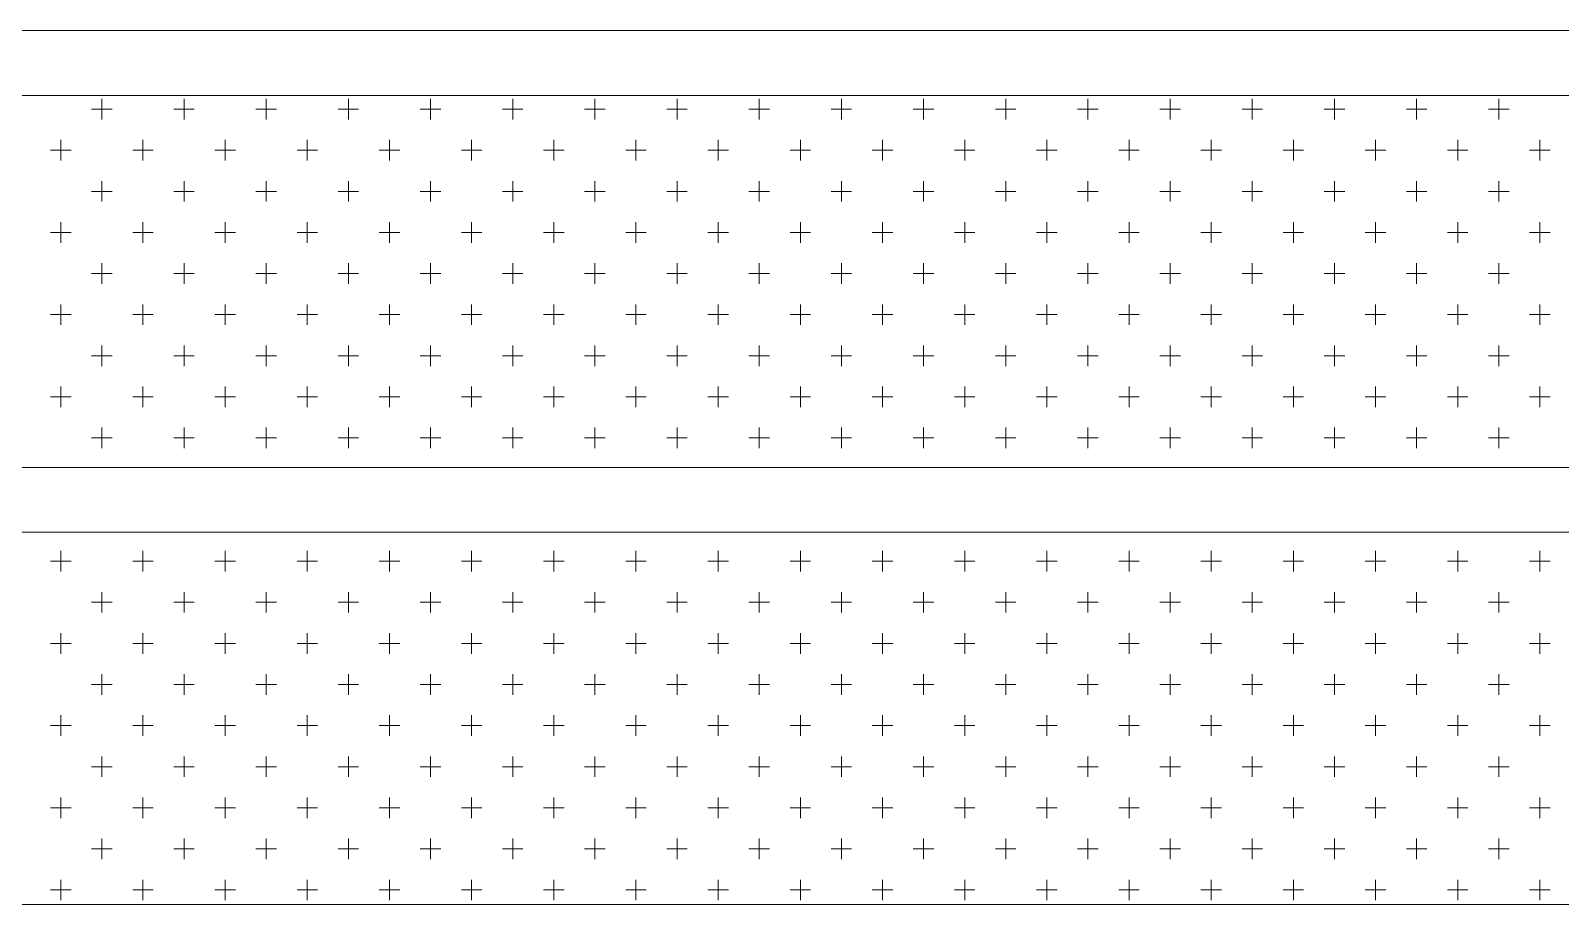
# Model space of a CAD drawing. Header units: millimetres. Extents: x -395 to 1008, y 9 to 692.
# Drawn here: x -324.631 to -322.267, y 28.171 to 29.521 of the extents above; entities that cross this region are included whole.
import ezdxf

# ---------------------------------------------------------------- set-up
doc = ezdxf.new("R2010")
doc.units = ezdxf.units.MM
doc.header["$LTSCALE"] = 0.1
doc.header["$MEASUREMENT"] = 0
doc.layers.add('.10 ultra fina', color=240, linetype='Continuous', lineweight=5)

# ---------------------------------------------------------------- blocks, each defined once
blk = doc.blocks.new('etwew')
at = {"layer": '.10 ultra fina', "color": 240, "lineweight": 5}
for p, q in [((356.4279, 89.6076), (381.3663, 89.6076)), ((356.4279, 89.5076), (381.3009, 89.5076)), ((368.6789, 89.4703), (368.6789, 89.5021)), ((368.8059, 89.4703), (368.8059, 89.5021)), ((368.9329, 89.4703), (368.9329, 89.5021)), ((369.0599, 89.4703), (369.0599, 89.5021)), ((369.1869, 89.4703), (369.1869, 89.5021)), ((369.3139, 89.4703), (369.3139, 89.5021)), ((369.4409, 89.4703), (369.4409, 89.5021)), ((369.5679, 89.4703), (369.5679, 89.5021)), ((369.6949, 89.4703), (369.6949, 89.5021)), ((369.8219, 89.4703), (369.8219, 89.5021)), ((369.9489, 89.4703), (369.9489, 89.5021)), ((370.0759, 89.4703), (370.0759, 89.5021)), ((370.2029, 89.4703), (370.2029, 89.5021)), ((370.3299, 89.4703), (370.3299, 89.5021)), ((370.4569, 89.4703), (370.4569, 89.5021)), ((370.5839, 89.4703), (370.5839, 89.5021)), ((370.7109, 89.4703), (370.7109, 89.5021)), ((370.8379, 89.4703), (370.8379, 89.5021)), ((368.663, 89.4862), (368.6947, 89.4862)), ((368.79, 89.4862), (368.8217, 89.4862)), ((368.917, 89.4862), (368.9487, 89.4862)), ((369.044, 89.4862), (369.0757, 89.4862)), ((369.171, 89.4862), (369.2027, 89.4862)), ((369.298, 89.4862), (369.3297, 89.4862)), ((369.425, 89.4862), (369.4567, 89.4862)), ((369.552, 89.4862), (369.5837, 89.4862)), ((369.679, 89.4862), (369.7107, 89.4862)), ((369.806, 89.4862), (369.8377, 89.4862)), ((369.933, 89.4862), (369.9647, 89.4862)), ((370.06, 89.4862), (370.0917, 89.4862)), ((370.187, 89.4862), (370.2187, 89.4862)), ((370.314, 89.4862), (370.3457, 89.4862)), ((370.441, 89.4862), (370.4727, 89.4862)), ((370.568, 89.4862), (370.5997, 89.4862)), ((370.695, 89.4862), (370.7267, 89.4862)), ((370.822, 89.4862), (370.8537, 89.4862)), ((368.5995, 89.4227), (368.6312, 89.4227)), ((368.6154, 89.4068), (368.6154, 89.4386)), ((368.7265, 89.4227), (368.7582, 89.4227)), ((368.7424, 89.4068), (368.7424, 89.4386)), ((368.8535, 89.4227), (368.8852, 89.4227)), ((368.8694, 89.4068), (368.8694, 89.4386)), ((368.9805, 89.4227), (369.0122, 89.4227)), ((368.9964, 89.4068), (368.9964, 89.4386)), ((369.1075, 89.4227), (369.1392, 89.4227)), ((369.1234, 89.4068), (369.1234, 89.4386)), ((369.2345, 89.4227), (369.2662, 89.4227)), ((369.2504, 89.4068), (369.2504, 89.4386)), ((369.3615, 89.4227), (369.3932, 89.4227)), ((369.3774, 89.4068), (369.3774, 89.4386)), ((369.4885, 89.4227), (369.5202, 89.4227)), ((369.5044, 89.4068), (369.5044, 89.4386)), ((369.6155, 89.4227), (369.6472, 89.4227)), ((369.6314, 89.4068), (369.6314, 89.4386)), ((369.7425, 89.4227), (369.7742, 89.4227)), ((369.7584, 89.4068), (369.7584, 89.4386)), ((369.8695, 89.4227), (369.9012, 89.4227)), ((369.8854, 89.4068), (369.8854, 89.4386)), ((369.9965, 89.4227), (370.0282, 89.4227)), ((370.0124, 89.4068), (370.0124, 89.4386)), ((370.1235, 89.4227), (370.1552, 89.4227)), ((370.1394, 89.4068), (370.1394, 89.4386)), ((370.2505, 89.4227), (370.2822, 89.4227)), ((370.2664, 89.4068), (370.2664, 89.4386)), ((370.3775, 89.4227), (370.4092, 89.4227)), ((370.3934, 89.4068), (370.3934, 89.4386)), ((370.5045, 89.4227), (370.5362, 89.4227)), ((370.5204, 89.4068), (370.5204, 89.4386)), ((370.6315, 89.4227), (370.6632, 89.4227)), ((370.6474, 89.4068), (370.6474, 89.4386)), ((370.7585, 89.4227), (370.7902, 89.4227)), ((370.7744, 89.4068), (370.7744, 89.4386)), ((370.8855, 89.4227), (370.9172, 89.4227)), ((370.9014, 89.4068), (370.9014, 89.4386)), ((368.6789, 89.3433), (368.6789, 89.3751)), ((368.8059, 89.3433), (368.8059, 89.3751)), ((368.9329, 89.3433), (368.9329, 89.3751)), ((369.0599, 89.3433), (369.0599, 89.3751)), ((369.1869, 89.3433), (369.1869, 89.3751)), ((369.3139, 89.3433), (369.3139, 89.3751)), ((369.4409, 89.3433), (369.4409, 89.3751)), ((369.5679, 89.3433), (369.5679, 89.3751)), ((369.6949, 89.3433), (369.6949, 89.3751)), ((369.8219, 89.3433), (369.8219, 89.3751)), ((369.9489, 89.3433), (369.9489, 89.3751)), ((370.0759, 89.3433), (370.0759, 89.3751)), ((370.2029, 89.3433), (370.2029, 89.3751)), ((370.3299, 89.3433), (370.3299, 89.3751)), ((370.4569, 89.3433), (370.4569, 89.3751)), ((370.5839, 89.3433), (370.5839, 89.3751)), ((370.7109, 89.3433), (370.7109, 89.3751)), ((370.8379, 89.3433), (370.8379, 89.3751)), ((368.663, 89.3592), (368.6947, 89.3592)), ((368.79, 89.3592), (368.8217, 89.3592)), ((368.917, 89.3592), (368.9487, 89.3592)), ((369.044, 89.3592), (369.0757, 89.3592)), ((369.171, 89.3592), (369.2027, 89.3592)), ((369.298, 89.3592), (369.3297, 89.3592)), ((369.425, 89.3592), (369.4567, 89.3592)), ((369.552, 89.3592), (369.5837, 89.3592)), ((369.679, 89.3592), (369.7107, 89.3592)), ((369.806, 89.3592), (369.8377, 89.3592)), ((369.933, 89.3592), (369.9647, 89.3592)), ((370.06, 89.3592), (370.0917, 89.3592)), ((370.187, 89.3592), (370.2187, 89.3592)), ((370.314, 89.3592), (370.3457, 89.3592)), ((370.441, 89.3592), (370.4727, 89.3592)), ((370.568, 89.3592), (370.5997, 89.3592)), ((370.695, 89.3592), (370.7267, 89.3592)), ((370.822, 89.3592), (370.8537, 89.3592)), ((368.6154, 89.2798), (368.6154, 89.3116)), ((368.7424, 89.2798), (368.7424, 89.3116)), ((368.8694, 89.2798), (368.8694, 89.3116)), ((368.9964, 89.2798), (368.9964, 89.3116)), ((369.1234, 89.2798), (369.1234, 89.3116)), ((369.2504, 89.2798), (369.2504, 89.3116)), ((369.3774, 89.2798), (369.3774, 89.3116)), ((369.5044, 89.2798), (369.5044, 89.3116)), ((369.6314, 89.2798), (369.6314, 89.3116)), ((369.7584, 89.2798), (369.7584, 89.3116)), ((369.8854, 89.2798), (369.8854, 89.3116)), ((370.0124, 89.2798), (370.0124, 89.3116)), ((370.1394, 89.2798), (370.1394, 89.3116)), ((370.2664, 89.2798), (370.2664, 89.3116)), ((370.3934, 89.2798), (370.3934, 89.3116)), ((370.5204, 89.2798), (370.5204, 89.3116)), ((370.6474, 89.2798), (370.6474, 89.3116)), ((370.7744, 89.2798), (370.7744, 89.3116)), ((370.9014, 89.2798), (370.9014, 89.3116)), ((368.5995, 89.2957), (368.6312, 89.2957)), ((368.7265, 89.2957), (368.7582, 89.2957)), ((368.8535, 89.2957), (368.8852, 89.2957)), ((368.9805, 89.2957), (369.0122, 89.2957)), ((369.1075, 89.2957), (369.1392, 89.2957)), ((369.2345, 89.2957), (369.2662, 89.2957)), ((369.3615, 89.2957), (369.3932, 89.2957)), ((369.4885, 89.2957), (369.5202, 89.2957)), ((369.6155, 89.2957), (369.6472, 89.2957)), ((369.7425, 89.2957), (369.7742, 89.2957)), ((369.8695, 89.2957), (369.9012, 89.2957)), ((369.9965, 89.2957), (370.0282, 89.2957)), ((370.1235, 89.2957), (370.1552, 89.2957)), ((370.2505, 89.2957), (370.2822, 89.2957)), ((370.3775, 89.2957), (370.4092, 89.2957)), ((370.5045, 89.2957), (370.5362, 89.2957)), ((370.6315, 89.2957), (370.6632, 89.2957)), ((370.7585, 89.2957), (370.7902, 89.2957)), ((370.8855, 89.2957), (370.9172, 89.2957)), ((368.663, 89.2322), (368.6947, 89.2322)), ((368.6789, 89.2163), (368.6789, 89.2481)), ((368.79, 89.2322), (368.8217, 89.2322)), ((368.8059, 89.2163), (368.8059, 89.2481)), ((368.917, 89.2322), (368.9487, 89.2322)), ((368.9329, 89.2163), (368.9329, 89.2481)), ((369.044, 89.2322), (369.0757, 89.2322)), ((369.0599, 89.2163), (369.0599, 89.2481)), ((369.171, 89.2322), (369.2027, 89.2322)), ((369.1869, 89.2163), (369.1869, 89.2481)), ((369.298, 89.2322), (369.3297, 89.2322)), ((369.3139, 89.2163), (369.3139, 89.2481)), ((369.425, 89.2322), (369.4567, 89.2322)), ((369.4409, 89.2163), (369.4409, 89.2481)), ((369.552, 89.2322), (369.5837, 89.2322)), ((369.5679, 89.2163), (369.5679, 89.2481)), ((369.679, 89.2322), (369.7107, 89.2322)), ((369.6949, 89.2163), (369.6949, 89.2481)), ((369.806, 89.2322), (369.8377, 89.2322)), ((369.8219, 89.2163), (369.8219, 89.2481)), ((369.933, 89.2322), (369.9647, 89.2322)), ((369.9489, 89.2163), (369.9489, 89.2481)), ((370.06, 89.2322), (370.0917, 89.2322)), ((370.0759, 89.2163), (370.0759, 89.2481)), ((370.187, 89.2322), (370.2187, 89.2322)), ((370.2029, 89.2163), (370.2029, 89.2481)), ((370.314, 89.2322), (370.3457, 89.2322)), ((370.3299, 89.2163), (370.3299, 89.2481)), ((370.441, 89.2322), (370.4727, 89.2322)), ((370.4569, 89.2163), (370.4569, 89.2481)), ((370.568, 89.2322), (370.5997, 89.2322)), ((370.5839, 89.2163), (370.5839, 89.2481)), ((370.695, 89.2322), (370.7267, 89.2322)), ((370.7109, 89.2163), (370.7109, 89.2481)), ((370.822, 89.2322), (370.8537, 89.2322)), ((370.8379, 89.2163), (370.8379, 89.2481)), ((368.6154, 89.1528), (368.6154, 89.1846)), ((368.7424, 89.1528), (368.7424, 89.1846)), ((368.8694, 89.1528), (368.8694, 89.1846)), ((368.9964, 89.1528), (368.9964, 89.1846)), ((369.1234, 89.1528), (369.1234, 89.1846)), ((369.2504, 89.1528), (369.2504, 89.1846)), ((369.3774, 89.1528), (369.3774, 89.1846)), ((369.5044, 89.1528), (369.5044, 89.1846)), ((369.6314, 89.1528), (369.6314, 89.1846)), ((369.7584, 89.1528), (369.7584, 89.1846)), ((369.8854, 89.1528), (369.8854, 89.1846)), ((370.0124, 89.1528), (370.0124, 89.1846)), ((370.1394, 89.1528), (370.1394, 89.1846)), ((370.2664, 89.1528), (370.2664, 89.1846)), ((370.3934, 89.1528), (370.3934, 89.1846)), ((370.5204, 89.1528), (370.5204, 89.1846)), ((370.6474, 89.1528), (370.6474, 89.1846)), ((370.7744, 89.1528), (370.7744, 89.1846)), ((370.9014, 89.1528), (370.9014, 89.1846)), ((368.5995, 89.1687), (368.6312, 89.1687)), ((368.7265, 89.1687), (368.7582, 89.1687)), ((368.8535, 89.1687), (368.8852, 89.1687)), ((368.9805, 89.1687), (369.0122, 89.1687)), ((369.1075, 89.1687), (369.1392, 89.1687)), ((369.2345, 89.1687), (369.2662, 89.1687)), ((369.3615, 89.1687), (369.3932, 89.1687)), ((369.4885, 89.1687), (369.5202, 89.1687)), ((369.6155, 89.1687), (369.6472, 89.1687)), ((369.7425, 89.1687), (369.7742, 89.1687)), ((369.8695, 89.1687), (369.9012, 89.1687)), ((369.9965, 89.1687), (370.0282, 89.1687)), ((370.1235, 89.1687), (370.1552, 89.1687)), ((370.2505, 89.1687), (370.2822, 89.1687)), ((370.3775, 89.1687), (370.4092, 89.1687)), ((370.5045, 89.1687), (370.5362, 89.1687)), ((370.6315, 89.1687), (370.6632, 89.1687)), ((370.7585, 89.1687), (370.7902, 89.1687)), ((370.8855, 89.1687), (370.9172, 89.1687)), ((368.6789, 89.0893), (368.6789, 89.1211)), ((368.8059, 89.0893), (368.8059, 89.1211)), ((368.9329, 89.0893), (368.9329, 89.1211)), ((369.0599, 89.0893), (369.0599, 89.1211)), ((369.1869, 89.0893), (369.1869, 89.1211)), ((369.3139, 89.0893), (369.3139, 89.1211)), ((369.4409, 89.0893), (369.4409, 89.1211)), ((369.5679, 89.0893), (369.5679, 89.1211)), ((369.6949, 89.0893), (369.6949, 89.1211)), ((369.8219, 89.0893), (369.8219, 89.1211)), ((369.9489, 89.0893), (369.9489, 89.1211)), ((370.0759, 89.0893), (370.0759, 89.1211)), ((370.2029, 89.0893), (370.2029, 89.1211)), ((370.3299, 89.0893), (370.3299, 89.1211)), ((370.4569, 89.0893), (370.4569, 89.1211)), ((370.5839, 89.0893), (370.5839, 89.1211)), ((370.7109, 89.0893), (370.7109, 89.1211)), ((370.8379, 89.0893), (370.8379, 89.1211)), ((368.663, 89.1052), (368.6947, 89.1052)), ((368.79, 89.1052), (368.8217, 89.1052)), ((368.917, 89.1052), (368.9487, 89.1052)), ((369.044, 89.1052), (369.0757, 89.1052)), ((369.171, 89.1052), (369.2027, 89.1052)), ((369.298, 89.1052), (369.3297, 89.1052)), ((369.425, 89.1052), (369.4567, 89.1052)), ((369.552, 89.1052), (369.5837, 89.1052)), ((369.679, 89.1052), (369.7107, 89.1052)), ((369.806, 89.1052), (369.8377, 89.1052)), ((369.933, 89.1052), (369.9647, 89.1052)), ((370.06, 89.1052), (370.0917, 89.1052)), ((370.187, 89.1052), (370.2187, 89.1052)), ((370.314, 89.1052), (370.3457, 89.1052)), ((370.441, 89.1052), (370.4727, 89.1052)), ((370.568, 89.1052), (370.5997, 89.1052)), ((370.695, 89.1052), (370.7267, 89.1052)), ((370.822, 89.1052), (370.8537, 89.1052)), ((368.5995, 89.0417), (368.6312, 89.0417)), ((368.6154, 89.0258), (368.6154, 89.0576)), ((368.7265, 89.0417), (368.7582, 89.0417)), ((368.7424, 89.0258), (368.7424, 89.0576)), ((368.8535, 89.0417), (368.8852, 89.0417)), ((368.8694, 89.0258), (368.8694, 89.0576)), ((368.9805, 89.0417), (369.0122, 89.0417)), ((368.9964, 89.0258), (368.9964, 89.0576)), ((369.1075, 89.0417), (369.1392, 89.0417)), ((369.1234, 89.0258), (369.1234, 89.0576)), ((369.2345, 89.0417), (369.2662, 89.0417)), ((369.2504, 89.0258), (369.2504, 89.0576)), ((369.3615, 89.0417), (369.3932, 89.0417)), ((369.3774, 89.0258), (369.3774, 89.0576)), ((369.4885, 89.0417), (369.5202, 89.0417)), ((369.5044, 89.0258), (369.5044, 89.0576)), ((369.6155, 89.0417), (369.6472, 89.0417)), ((369.6314, 89.0258), (369.6314, 89.0576)), ((369.7425, 89.0417), (369.7742, 89.0417)), ((369.7584, 89.0258), (369.7584, 89.0576)), ((369.8695, 89.0417), (369.9012, 89.0417)), ((369.8854, 89.0258), (369.8854, 89.0576)), ((369.9965, 89.0417), (370.0282, 89.0417)), ((370.0124, 89.0258), (370.0124, 89.0576)), ((370.1235, 89.0417), (370.1552, 89.0417)), ((370.1394, 89.0258), (370.1394, 89.0576)), ((370.2505, 89.0417), (370.2822, 89.0417)), ((370.2664, 89.0258), (370.2664, 89.0576)), ((370.3775, 89.0417), (370.4092, 89.0417)), ((370.3934, 89.0258), (370.3934, 89.0576)), ((370.5045, 89.0417), (370.5362, 89.0417)), ((370.5204, 89.0258), (370.5204, 89.0576)), ((370.6315, 89.0417), (370.6632, 89.0417)), ((370.6474, 89.0258), (370.6474, 89.0576)), ((370.7585, 89.0417), (370.7902, 89.0417)), ((370.7744, 89.0258), (370.7744, 89.0576)), ((370.8855, 89.0417), (370.9172, 89.0417)), ((370.9014, 89.0258), (370.9014, 89.0576)), ((368.6789, 88.9623), (368.6789, 88.9941)), ((368.8059, 88.9623), (368.8059, 88.9941)), ((368.9329, 88.9623), (368.9329, 88.9941)), ((369.0599, 88.9623), (369.0599, 88.9941)), ((369.1869, 88.9623), (369.1869, 88.9941)), ((369.3139, 88.9623), (369.3139, 88.9941)), ((369.4409, 88.9623), (369.4409, 88.9941)), ((369.5679, 88.9623), (369.5679, 88.9941)), ((369.6949, 88.9623), (369.6949, 88.9941)), ((369.8219, 88.9623), (369.8219, 88.9941)), ((369.9489, 88.9623), (369.9489, 88.9941)), ((370.0759, 88.9623), (370.0759, 88.9941)), ((370.2029, 88.9623), (370.2029, 88.9941)), ((370.3299, 88.9623), (370.3299, 88.9941)), ((370.4569, 88.9623), (370.4569, 88.9941)), ((370.5839, 88.9623), (370.5839, 88.9941)), ((370.7109, 88.9623), (370.7109, 88.9941)), ((370.8379, 88.9623), (370.8379, 88.9941)), ((368.663, 88.9782), (368.6947, 88.9782)), ((368.79, 88.9782), (368.8217, 88.9782)), ((368.917, 88.9782), (368.9487, 88.9782)), ((369.044, 88.9782), (369.0757, 88.9782)), ((369.171, 88.9782), (369.2027, 88.9782)), ((369.298, 88.9782), (369.3297, 88.9782)), ((369.425, 88.9782), (369.4567, 88.9782)), ((369.552, 88.9782), (369.5837, 88.9782)), ((369.679, 88.9782), (369.7107, 88.9782)), ((369.806, 88.9782), (369.8377, 88.9782)), ((369.933, 88.9782), (369.9647, 88.9782)), ((370.06, 88.9782), (370.0917, 88.9782)), ((370.187, 88.9782), (370.2187, 88.9782)), ((370.314, 88.9782), (370.3457, 88.9782)), ((370.441, 88.9782), (370.4727, 88.9782)), ((370.568, 88.9782), (370.5997, 88.9782)), ((370.695, 88.9782), (370.7267, 88.9782)), ((370.822, 88.9782), (370.8537, 88.9782)), ((356.4279, 88.9325), (381.7008, 88.9325)), ((356.4279, 88.8325), (381.8536, 88.8325)), ((368.5995, 88.7877), (368.6312, 88.7877)), ((368.6154, 88.7718), (368.6154, 88.8036)), ((368.7265, 88.7877), (368.7582, 88.7877)), ((368.7424, 88.7718), (368.7424, 88.8036)), ((368.8535, 88.7877), (368.8852, 88.7877)), ((368.8694, 88.7718), (368.8694, 88.8036)), ((368.9805, 88.7877), (369.0122, 88.7877)), ((368.9964, 88.7718), (368.9964, 88.8036)), ((369.1075, 88.7877), (369.1392, 88.7877)), ((369.1234, 88.7718), (369.1234, 88.8036)), ((369.2345, 88.7877), (369.2662, 88.7877)), ((369.2504, 88.7718), (369.2504, 88.8036)), ((369.3615, 88.7877), (369.3932, 88.7877)), ((369.3774, 88.7718), (369.3774, 88.8036)), ((369.4885, 88.7877), (369.5202, 88.7877)), ((369.5044, 88.7718), (369.5044, 88.8036)), ((369.6155, 88.7877), (369.6472, 88.7877)), ((369.6314, 88.7718), (369.6314, 88.8036)), ((369.7425, 88.7877), (369.7742, 88.7877)), ((369.7584, 88.7718), (369.7584, 88.8036)), ((369.8695, 88.7877), (369.9012, 88.7877)), ((369.8854, 88.7718), (369.8854, 88.8036)), ((369.9965, 88.7877), (370.0282, 88.7877)), ((370.0124, 88.7718), (370.0124, 88.8036)), ((370.1235, 88.7877), (370.1552, 88.7877)), ((370.1394, 88.7718), (370.1394, 88.8036)), ((370.2505, 88.7877), (370.2822, 88.7877)), ((370.2664, 88.7718), (370.2664, 88.8036)), ((370.3775, 88.7877), (370.4092, 88.7877)), ((370.3934, 88.7718), (370.3934, 88.8036)), ((370.5045, 88.7877), (370.5362, 88.7877)), ((370.5204, 88.7718), (370.5204, 88.8036)), ((370.6315, 88.7877), (370.6632, 88.7877)), ((370.6474, 88.7718), (370.6474, 88.8036)), ((370.7585, 88.7877), (370.7902, 88.7877)), ((370.7744, 88.7718), (370.7744, 88.8036)), ((370.8855, 88.7877), (370.9172, 88.7877)), ((370.9014, 88.7718), (370.9014, 88.8036)), ((368.6789, 88.7083), (368.6789, 88.7401)), ((368.8059, 88.7083), (368.8059, 88.7401)), ((368.9329, 88.7083), (368.9329, 88.7401)), ((369.0599, 88.7083), (369.0599, 88.7401)), ((369.1869, 88.7083), (369.1869, 88.7401)), ((369.3139, 88.7083), (369.3139, 88.7401)), ((369.4409, 88.7083), (369.4409, 88.7401)), ((369.5679, 88.7083), (369.5679, 88.7401)), ((369.6949, 88.7083), (369.6949, 88.7401)), ((369.8219, 88.7083), (369.8219, 88.7401)), ((369.9489, 88.7083), (369.9489, 88.7401)), ((370.0759, 88.7083), (370.0759, 88.7401)), ((370.2029, 88.7083), (370.2029, 88.7401)), ((370.3299, 88.7083), (370.3299, 88.7401)), ((370.4569, 88.7083), (370.4569, 88.7401)), ((370.5839, 88.7083), (370.5839, 88.7401)), ((370.7109, 88.7083), (370.7109, 88.7401)), ((370.8379, 88.7083), (370.8379, 88.7401)), ((368.663, 88.7242), (368.6947, 88.7242)), ((368.79, 88.7242), (368.8217, 88.7242)), ((368.917, 88.7242), (368.9487, 88.7242)), ((369.044, 88.7242), (369.0757, 88.7242)), ((369.171, 88.7242), (369.2027, 88.7242)), ((369.298, 88.7242), (369.3297, 88.7242)), ((369.425, 88.7242), (369.4567, 88.7242)), ((369.552, 88.7242), (369.5837, 88.7242)), ((369.679, 88.7242), (369.7107, 88.7242)), ((369.806, 88.7242), (369.8377, 88.7242)), ((369.933, 88.7242), (369.9647, 88.7242)), ((370.06, 88.7242), (370.0917, 88.7242)), ((370.187, 88.7242), (370.2187, 88.7242)), ((370.314, 88.7242), (370.3457, 88.7242)), ((370.441, 88.7242), (370.4727, 88.7242)), ((370.568, 88.7242), (370.5997, 88.7242)), ((370.695, 88.7242), (370.7267, 88.7242)), ((370.822, 88.7242), (370.8537, 88.7242)), ((368.6154, 88.6448), (368.6154, 88.6766)), ((368.7424, 88.6448), (368.7424, 88.6766)), ((368.8694, 88.6448), (368.8694, 88.6766)), ((368.9964, 88.6448), (368.9964, 88.6766)), ((369.1234, 88.6448), (369.1234, 88.6766)), ((369.2504, 88.6448), (369.2504, 88.6766)), ((369.3774, 88.6448), (369.3774, 88.6766)), ((369.5044, 88.6448), (369.5044, 88.6766)), ((369.6314, 88.6448), (369.6314, 88.6766)), ((369.7584, 88.6448), (369.7584, 88.6766)), ((369.8854, 88.6448), (369.8854, 88.6766)), ((370.0124, 88.6448), (370.0124, 88.6766)), ((370.1394, 88.6448), (370.1394, 88.6766)), ((370.2664, 88.6448), (370.2664, 88.6766)), ((370.3934, 88.6448), (370.3934, 88.6766)), ((370.5204, 88.6448), (370.5204, 88.6766)), ((370.6474, 88.6448), (370.6474, 88.6766)), ((370.7744, 88.6448), (370.7744, 88.6766)), ((370.9014, 88.6448), (370.9014, 88.6766)), ((368.5995, 88.6607), (368.6312, 88.6607)), ((368.7265, 88.6607), (368.7582, 88.6607)), ((368.8535, 88.6607), (368.8852, 88.6607)), ((368.9805, 88.6607), (369.0122, 88.6607)), ((369.1075, 88.6607), (369.1392, 88.6607)), ((369.2345, 88.6607), (369.2662, 88.6607)), ((369.3615, 88.6607), (369.3932, 88.6607)), ((369.4885, 88.6607), (369.5202, 88.6607)), ((369.6155, 88.6607), (369.6472, 88.6607)), ((369.7425, 88.6607), (369.7742, 88.6607)), ((369.8695, 88.6607), (369.9012, 88.6607)), ((369.9965, 88.6607), (370.0282, 88.6607)), ((370.1235, 88.6607), (370.1552, 88.6607)), ((370.2505, 88.6607), (370.2822, 88.6607)), ((370.3775, 88.6607), (370.4092, 88.6607)), ((370.5045, 88.6607), (370.5362, 88.6607)), ((370.6315, 88.6607), (370.6632, 88.6607)), ((370.7585, 88.6607), (370.7902, 88.6607)), ((370.8855, 88.6607), (370.9172, 88.6607)), ((368.663, 88.5972), (368.6947, 88.5972)), ((368.6789, 88.5813), (368.6789, 88.6131)), ((368.79, 88.5972), (368.8217, 88.5972)), ((368.8059, 88.5813), (368.8059, 88.6131)), ((368.917, 88.5972), (368.9487, 88.5972)), ((368.9329, 88.5813), (368.9329, 88.6131)), ((369.044, 88.5972), (369.0757, 88.5972)), ((369.0599, 88.5813), (369.0599, 88.6131)), ((369.171, 88.5972), (369.2027, 88.5972)), ((369.1869, 88.5813), (369.1869, 88.6131)), ((369.298, 88.5972), (369.3297, 88.5972)), ((369.3139, 88.5813), (369.3139, 88.6131)), ((369.425, 88.5972), (369.4567, 88.5972)), ((369.4409, 88.5813), (369.4409, 88.6131)), ((369.552, 88.5972), (369.5837, 88.5972)), ((369.5679, 88.5813), (369.5679, 88.6131)), ((369.679, 88.5972), (369.7107, 88.5972)), ((369.6949, 88.5813), (369.6949, 88.6131)), ((369.806, 88.5972), (369.8377, 88.5972)), ((369.8219, 88.5813), (369.8219, 88.6131)), ((369.933, 88.5972), (369.9647, 88.5972)), ((369.9489, 88.5813), (369.9489, 88.6131)), ((370.06, 88.5972), (370.0917, 88.5972)), ((370.0759, 88.5813), (370.0759, 88.6131)), ((370.187, 88.5972), (370.2187, 88.5972)), ((370.2029, 88.5813), (370.2029, 88.6131)), ((370.314, 88.5972), (370.3457, 88.5972)), ((370.3299, 88.5813), (370.3299, 88.6131)), ((370.441, 88.5972), (370.4727, 88.5972)), ((370.4569, 88.5813), (370.4569, 88.6131)), ((370.568, 88.5972), (370.5997, 88.5972)), ((370.5839, 88.5813), (370.5839, 88.6131)), ((370.695, 88.5972), (370.7267, 88.5972)), ((370.7109, 88.5813), (370.7109, 88.6131)), ((370.822, 88.5972), (370.8537, 88.5972)), ((370.8379, 88.5813), (370.8379, 88.6131)), ((368.6154, 88.5178), (368.6154, 88.5496)), ((368.7424, 88.5178), (368.7424, 88.5496)), ((368.8694, 88.5178), (368.8694, 88.5496)), ((368.9964, 88.5178), (368.9964, 88.5496)), ((369.1234, 88.5178), (369.1234, 88.5496)), ((369.2504, 88.5178), (369.2504, 88.5496)), ((369.3774, 88.5178), (369.3774, 88.5496)), ((369.5044, 88.5178), (369.5044, 88.5496)), ((369.6314, 88.5178), (369.6314, 88.5496)), ((369.7584, 88.5178), (369.7584, 88.5496)), ((369.8854, 88.5178), (369.8854, 88.5496)), ((370.0124, 88.5178), (370.0124, 88.5496)), ((370.1394, 88.5178), (370.1394, 88.5496)), ((370.2664, 88.5178), (370.2664, 88.5496)), ((370.3934, 88.5178), (370.3934, 88.5496)), ((370.5204, 88.5178), (370.5204, 88.5496)), ((370.6474, 88.5178), (370.6474, 88.5496)), ((370.7744, 88.5178), (370.7744, 88.5496)), ((370.9014, 88.5178), (370.9014, 88.5496)), ((368.5995, 88.5337), (368.6312, 88.5337)), ((368.7265, 88.5337), (368.7582, 88.5337)), ((368.8535, 88.5337), (368.8852, 88.5337)), ((368.9805, 88.5337), (369.0122, 88.5337)), ((369.1075, 88.5337), (369.1392, 88.5337)), ((369.2345, 88.5337), (369.2662, 88.5337)), ((369.3615, 88.5337), (369.3932, 88.5337)), ((369.4885, 88.5337), (369.5202, 88.5337)), ((369.6155, 88.5337), (369.6472, 88.5337)), ((369.7425, 88.5337), (369.7742, 88.5337)), ((369.8695, 88.5337), (369.9012, 88.5337)), ((369.9965, 88.5337), (370.0282, 88.5337)), ((370.1235, 88.5337), (370.1552, 88.5337)), ((370.2505, 88.5337), (370.2822, 88.5337)), ((370.3775, 88.5337), (370.4092, 88.5337)), ((370.5045, 88.5337), (370.5362, 88.5337)), ((370.6315, 88.5337), (370.6632, 88.5337)), ((370.7585, 88.5337), (370.7902, 88.5337)), ((370.8855, 88.5337), (370.9172, 88.5337)), ((368.6789, 88.4543), (368.6789, 88.4861)), ((368.8059, 88.4543), (368.8059, 88.4861)), ((368.9329, 88.4543), (368.9329, 88.4861)), ((369.0599, 88.4543), (369.0599, 88.4861)), ((369.1869, 88.4543), (369.1869, 88.4861)), ((369.3139, 88.4543), (369.3139, 88.4861)), ((369.4409, 88.4543), (369.4409, 88.4861)), ((369.5679, 88.4543), (369.5679, 88.4861)), ((369.6949, 88.4543), (369.6949, 88.4861)), ((369.8219, 88.4543), (369.8219, 88.4861)), ((369.9489, 88.4543), (369.9489, 88.4861)), ((370.0759, 88.4543), (370.0759, 88.4861)), ((370.2029, 88.4543), (370.2029, 88.4861)), ((370.3299, 88.4543), (370.3299, 88.4861)), ((370.4569, 88.4543), (370.4569, 88.4861)), ((370.5839, 88.4543), (370.5839, 88.4861)), ((370.7109, 88.4543), (370.7109, 88.4861)), ((370.8379, 88.4543), (370.8379, 88.4861)), ((368.663, 88.4702), (368.6947, 88.4702)), ((368.79, 88.4702), (368.8217, 88.4702)), ((368.917, 88.4702), (368.9487, 88.4702)), ((369.044, 88.4702), (369.0757, 88.4702)), ((369.171, 88.4702), (369.2027, 88.4702)), ((369.298, 88.4702), (369.3297, 88.4702)), ((369.425, 88.4702), (369.4567, 88.4702)), ((369.552, 88.4702), (369.5837, 88.4702)), ((369.679, 88.4702), (369.7107, 88.4702)), ((369.806, 88.4702), (369.8377, 88.4702)), ((369.933, 88.4702), (369.9647, 88.4702)), ((370.06, 88.4702), (370.0917, 88.4702)), ((370.187, 88.4702), (370.2187, 88.4702)), ((370.314, 88.4702), (370.3457, 88.4702)), ((370.441, 88.4702), (370.4727, 88.4702)), ((370.568, 88.4702), (370.5997, 88.4702)), ((370.695, 88.4702), (370.7267, 88.4702)), ((370.822, 88.4702), (370.8537, 88.4702)), ((368.5995, 88.4067), (368.6312, 88.4067)), ((368.6154, 88.3908), (368.6154, 88.4226)), ((368.7265, 88.4067), (368.7582, 88.4067)), ((368.7424, 88.3908), (368.7424, 88.4226)), ((368.8535, 88.4067), (368.8852, 88.4067)), ((368.8694, 88.3908), (368.8694, 88.4226)), ((368.9805, 88.4067), (369.0122, 88.4067)), ((368.9964, 88.3908), (368.9964, 88.4226)), ((369.1075, 88.4067), (369.1392, 88.4067)), ((369.1234, 88.3908), (369.1234, 88.4226)), ((369.2345, 88.4067), (369.2662, 88.4067)), ((369.2504, 88.3908), (369.2504, 88.4226)), ((369.3615, 88.4067), (369.3932, 88.4067)), ((369.3774, 88.3908), (369.3774, 88.4226)), ((369.4885, 88.4067), (369.5202, 88.4067)), ((369.5044, 88.3908), (369.5044, 88.4226)), ((369.6155, 88.4067), (369.6472, 88.4067)), ((369.6314, 88.3908), (369.6314, 88.4226)), ((369.7425, 88.4067), (369.7742, 88.4067)), ((369.7584, 88.3908), (369.7584, 88.4226)), ((369.8695, 88.4067), (369.9012, 88.4067)), ((369.8854, 88.3908), (369.8854, 88.4226)), ((369.9965, 88.4067), (370.0282, 88.4067)), ((370.0124, 88.3908), (370.0124, 88.4226)), ((370.1235, 88.4067), (370.1552, 88.4067)), ((370.1394, 88.3908), (370.1394, 88.4226)), ((370.2505, 88.4067), (370.2822, 88.4067)), ((370.2664, 88.3908), (370.2664, 88.4226)), ((370.3775, 88.4067), (370.4092, 88.4067)), ((370.3934, 88.3908), (370.3934, 88.4226)), ((370.5045, 88.4067), (370.5362, 88.4067)), ((370.5204, 88.3908), (370.5204, 88.4226)), ((370.6315, 88.4067), (370.6632, 88.4067)), ((370.6474, 88.3908), (370.6474, 88.4226)), ((370.7585, 88.4067), (370.7902, 88.4067)), ((370.7744, 88.3908), (370.7744, 88.4226)), ((370.8855, 88.4067), (370.9172, 88.4067)), ((370.9014, 88.3908), (370.9014, 88.4226)), ((368.6789, 88.3273), (368.6789, 88.3591)), ((368.8059, 88.3273), (368.8059, 88.3591)), ((368.9329, 88.3273), (368.9329, 88.3591)), ((369.0599, 88.3273), (369.0599, 88.3591)), ((369.1869, 88.3273), (369.1869, 88.3591)), ((369.3139, 88.3273), (369.3139, 88.3591)), ((369.4409, 88.3273), (369.4409, 88.3591)), ((369.5679, 88.3273), (369.5679, 88.3591)), ((369.6949, 88.3273), (369.6949, 88.3591)), ((369.8219, 88.3273), (369.8219, 88.3591)), ((369.9489, 88.3273), (369.9489, 88.3591)), ((370.0759, 88.3273), (370.0759, 88.3591)), ((370.2029, 88.3273), (370.2029, 88.3591)), ((370.3299, 88.3273), (370.3299, 88.3591)), ((370.4569, 88.3273), (370.4569, 88.3591)), ((370.5839, 88.3273), (370.5839, 88.3591)), ((370.7109, 88.3273), (370.7109, 88.3591)), ((370.8379, 88.3273), (370.8379, 88.3591)), ((368.663, 88.3432), (368.6947, 88.3432)), ((368.79, 88.3432), (368.8217, 88.3432)), ((368.917, 88.3432), (368.9487, 88.3432)), ((369.044, 88.3432), (369.0757, 88.3432)), ((369.171, 88.3432), (369.2027, 88.3432)), ((369.298, 88.3432), (369.3297, 88.3432)), ((369.425, 88.3432), (369.4567, 88.3432)), ((369.552, 88.3432), (369.5837, 88.3432)), ((369.679, 88.3432), (369.7107, 88.3432)), ((369.806, 88.3432), (369.8377, 88.3432)), ((369.933, 88.3432), (369.9647, 88.3432)), ((370.06, 88.3432), (370.0917, 88.3432)), ((370.187, 88.3432), (370.2187, 88.3432)), ((370.314, 88.3432), (370.3457, 88.3432)), ((370.441, 88.3432), (370.4727, 88.3432)), ((370.568, 88.3432), (370.5997, 88.3432)), ((370.695, 88.3432), (370.7267, 88.3432)), ((370.822, 88.3432), (370.8537, 88.3432)), ((368.6154, 88.2638), (368.6154, 88.2956)), ((368.7424, 88.2638), (368.7424, 88.2956)), ((368.8694, 88.2638), (368.8694, 88.2956)), ((368.9964, 88.2638), (368.9964, 88.2956)), ((369.1234, 88.2638), (369.1234, 88.2956)), ((369.2504, 88.2638), (369.2504, 88.2956)), ((369.3774, 88.2638), (369.3774, 88.2956)), ((369.5044, 88.2638), (369.5044, 88.2956)), ((369.6314, 88.2638), (369.6314, 88.2956)), ((369.7584, 88.2638), (369.7584, 88.2956)), ((369.8854, 88.2638), (369.8854, 88.2956)), ((370.0124, 88.2638), (370.0124, 88.2956)), ((370.1394, 88.2638), (370.1394, 88.2956)), ((370.2664, 88.2638), (370.2664, 88.2956)), ((370.3934, 88.2638), (370.3934, 88.2956)), ((370.5204, 88.2638), (370.5204, 88.2956)), ((370.6474, 88.2638), (370.6474, 88.2956)), ((370.7744, 88.2638), (370.7744, 88.2956)), ((370.9014, 88.2638), (370.9014, 88.2956)), ((368.5995, 88.2797), (368.6312, 88.2797)), ((368.7265, 88.2797), (368.7582, 88.2797)), ((368.8535, 88.2797), (368.8852, 88.2797)), ((368.9805, 88.2797), (369.0122, 88.2797)), ((369.1075, 88.2797), (369.1392, 88.2797)), ((369.2345, 88.2797), (369.2662, 88.2797)), ((369.3615, 88.2797), (369.3932, 88.2797)), ((369.4885, 88.2797), (369.5202, 88.2797)), ((369.6155, 88.2797), (369.6472, 88.2797)), ((369.7425, 88.2797), (369.7742, 88.2797)), ((369.8695, 88.2797), (369.9012, 88.2797)), ((369.9965, 88.2797), (370.0282, 88.2797)), ((370.1235, 88.2797), (370.1552, 88.2797)), ((370.2505, 88.2797), (370.2822, 88.2797)), ((370.3775, 88.2797), (370.4092, 88.2797)), ((370.5045, 88.2797), (370.5362, 88.2797)), ((370.6315, 88.2797), (370.6632, 88.2797)), ((370.7585, 88.2797), (370.7902, 88.2797)), ((370.8855, 88.2797), (370.9172, 88.2797)), ((356.4279, 88.2574), (382.7322, 88.2574))]:
    blk.add_line(p, q, dxfattribs=at)

msp = doc.modelspace()

# ---------------------------------------------------------------- block references
at = {"layer": '.10 ultra fina', "color": 240, "lineweight": 5}
msp.add_blockref('etwew', (-693.1998, -60.0867), dxfattribs=at)

doc.saveas('drawing.dxf')
